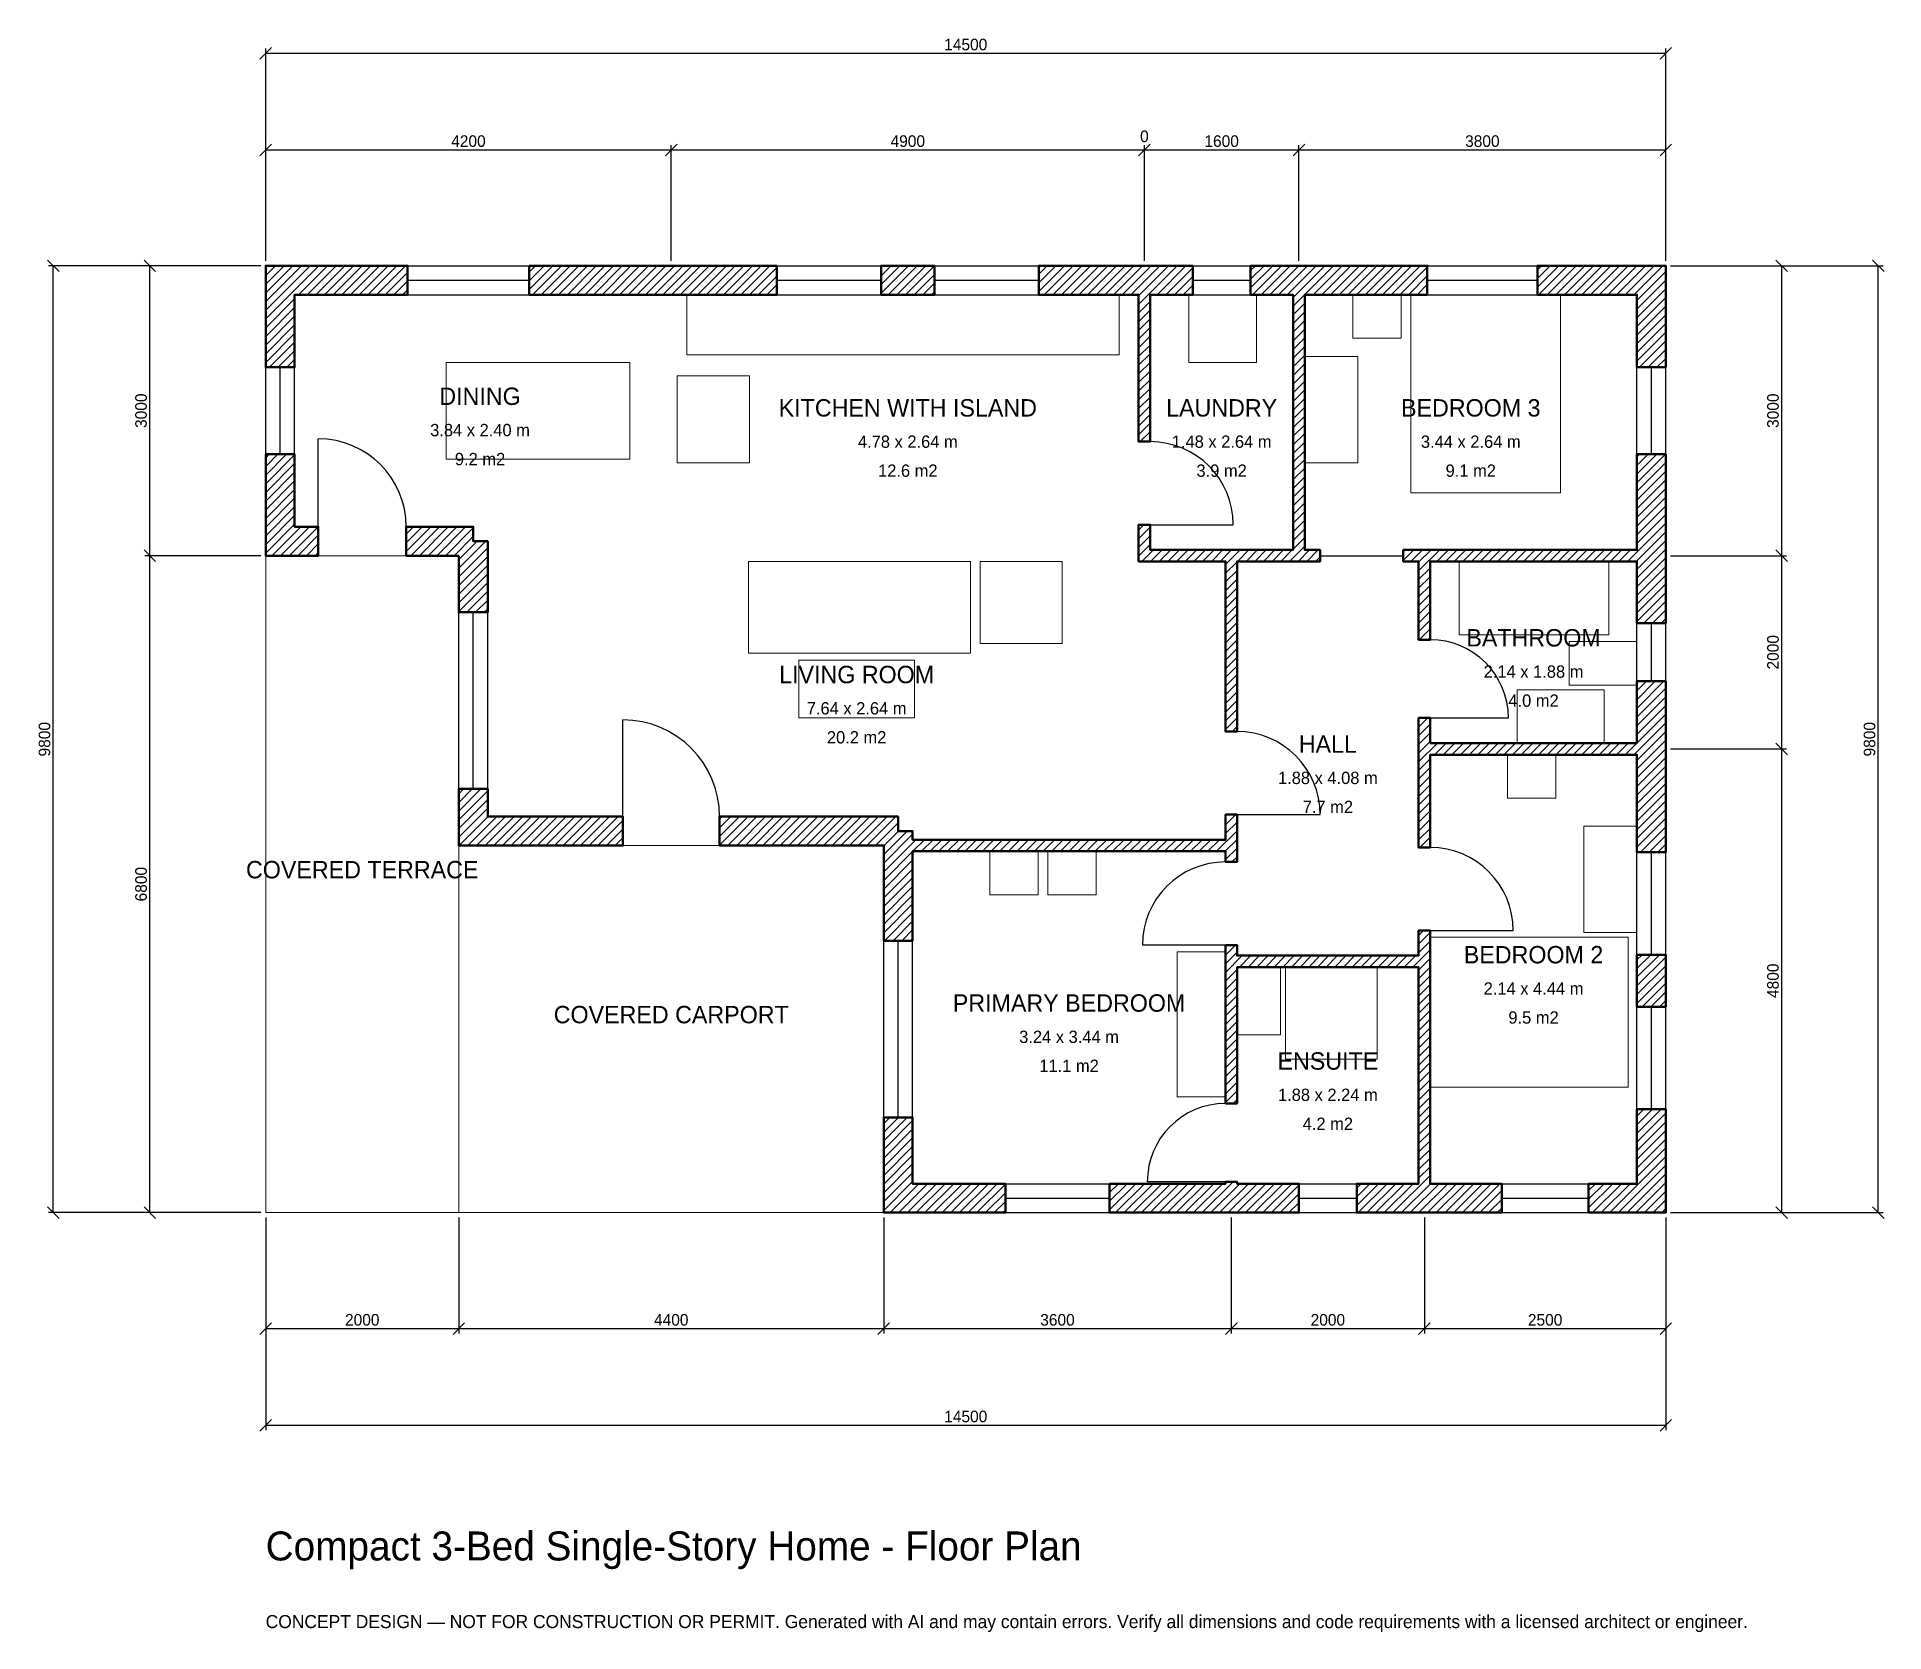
# Model space of a CAD drawing. Header units: millimetres. Extents: x -2369 to 16760, y -4341 to 12169.
import ezdxf
from ezdxf.enums import TextEntityAlignment as Align

# ---------------------------------------------------------------- set-up
doc = ezdxf.new("R2010")
doc.units = ezdxf.units.MM
doc.linetypes.add('DASHED', pattern=[1.524, 1.27, -0.254])
for name, color, linetype, lineweight in [('A-ANNO-DIMS', 1, 'Continuous', 13), ('A-ANNO-TEXT', 7, 'Continuous', 18), ('A-AREA-IDEN', 7, 'Continuous', 18), ('A-DOOR', 2, 'Continuous', 25), ('A-FLOR-FIXT', 9, 'Continuous', 13), ('A-FURN', 9, 'Continuous', 13), ('A-GLAZ', 4, 'Continuous', 25), ('A-SITE-PAVE', 8, 'Continuous', 13), ('A-WALL', 7, 'Continuous', 50), ('A-WALL-PATT', 8, 'Continuous', 13)]:
    doc.layers.add(name, color=color, linetype=linetype, lineweight=lineweight)
doc.dimstyles.new('PLAN', dxfattribs={"dimtxt": 120, "dimasz": 80, "dimexe": 50, "dimexo": 50, "dimgap": 30, "dimtad": 1, "dimdec": 0, "dimtsz": 60, "dimcen": 2.5, "dimclrd": 1, "dimclre": 1, "dimazin": 3, "dimtfac": 1, "dimtmove": 0, "dimatfit": 3})

msp = doc.modelspace()

# ---------------------------------------------------------------- hatches: boundary and pattern name
at = {"layer": 'A-WALL-PATT'}
h = msp.add_hatch(dxfattribs=at)
h.set_pattern_fill('ANSI31', color=8, scale=20)
h.paths.add_polyline_path([(9850, 0), (8740, 0), (8740, 300), (9850, 300), (9940, 300), (9940, 320), (10060, 320), (10060, 300), (10150, 300), (10700, 300), (10700, 0), (10150, 0), (10060, 0), (10060, -0.001), (9940, -0.001), (9940, 0), (9850, 0)])
h.paths.add_polyline_path([(6700, 0), (6700, -0.001), (6400, -0.001), (6400, 0), (6399.999, 0), (6399.999, 300), (6400, 300), (6400, 985), (6700, 985), (6700, 300), (7660, 300), (7660, 0), (6700, 0)])
h.paths.add_polyline_path([(6400, 3740), (6399.999, 3740), (6399.999, 3799.999), (6340, 3799.999), (6340, 3800), (4700, 3800), (4700, 4100), (6550, 4100), (6550, 3950), (6700, 3950), (6700, 3860), (9940, 3860), (9940, 4120), (10060, 4120), (10060, 3860), (10060, 3740), (10060, 3630), (9940, 3630), (9940, 3740), (6700, 3740), (6700, 2815), (6400, 2815), (6400, 3740)])
h.paths.add_polyline_path([(2300, 3800), (2300, 3799.999), (2000, 3799.999), (2000, 3800), (1999.999, 3800), (1999.999, 4100), (2000, 4100), (2000, 4385), (2300, 4385), (2300, 4100), (3700, 4100), (3700, 3800), (2300, 3800)])
h.paths.add_polyline_path([(2000, 6800), (1455, 6800), (1455, 7100), (2150, 7100), (2150, 6950), (2300, 6950), (2300, 6215), (2000, 6215), (2000, 6800)])
h.paths.add_polyline_path([(300, 6800), (300, 6799.999), (0, 6799.999), (0, 6799.999), (0, 6800), (-0.001, 6800), (-0.001, 7100), (0, 7100), (0, 7850), (300, 7850), (300, 7100), (545, 7100), (545, 6800), (300, 6800)])
h.paths.add_polyline_path([(0, 9500), (-0.001, 9500), (-0.001, 9800), (0, 9800), (0, 9800.001), (0, 9800.001), (300, 9800.001), (300, 9800), (1470, 9800), (1470, 9500), (300, 9500), (300, 8750), (0, 8750), (0, 9500)])
h.paths.add_polyline_path([(4050, 9800), (4350, 9800), (5293.333, 9800), (5293.333, 9500), (4350, 9500), (4050, 9500), (2730, 9500), (2730, 9800), (4050, 9800)])
h.paths.add_polyline_path([(6926.667, 9800), (6926.667, 9500), (6373.333, 9500), (6373.333, 9800), (6926.667, 9800)])
h.paths.add_polyline_path([(8950, 9800), (9040, 9800), (9040, 9800.001), (9160, 9800.001), (9160, 9800), (9250, 9800), (9600, 9800), (9600, 9500), (9250, 9500), (9160, 9500), (9160, 7980), (9040, 7980), (9040, 9500), (8950, 9500), (8006.667, 9500), (8006.667, 9800), (8950, 9800)])
h.paths.add_polyline_path([(10550, 9800), (10640, 9800), (10640, 9800.001), (10760, 9800.001), (10760, 9800), (10850, 9800), (12030, 9800), (12030, 9500), (10850, 9500), (10760, 9500), (10760, 6860), (10920, 6860), (10920, 6740), (10760, 6740), (10760, 6740), (10640, 6740), (10640, 6740), (10060, 6740), (10060, 6740), (10060, 4980), (9940, 4980), (9940, 6740), (9160, 6740), (9040, 6740), (9040, 6740), (9040, 6860), (9040, 6860), (9040, 7120), (9160, 7120), (9160, 6860), (9940, 6860), (9940, 6860), (10640, 6860), (10640, 9500), (10550, 9500), (10200, 9500), (10200, 9800), (10550, 9800)])
h.paths.add_polyline_path([(14200, 9800), (14200, 9800.001), (14500, 9800.001), (14500, 9800), (14500.001, 9800), (14500.001, 9500), (14500, 9500), (14500, 8750), (14200, 8750), (14200, 9500), (13170, 9500), (13170, 9800), (14200, 9800)])
h.paths.add_polyline_path([(14500, 6950), (14500, 6860), (14500.001, 6860), (14500.001, 6740), (14500, 6740), (14500, 6650), (14500, 6100), (14200, 6100), (14200, 6650), (14200, 6740), (12060, 6740), (12060, 5930), (11940, 5930), (11940, 6740), (11940, 6740), (11780, 6740), (11780, 6860), (12060, 6860), (12060, 6860), (14200, 6860), (14200, 6950), (14200, 7850), (14500, 7850), (14500, 6950)])
h.paths.add_polyline_path([(14500, 4950), (14500, 4860), (14500.001, 4860), (14500.001, 4740), (14500, 4740), (14500, 4650), (14500, 3730), (14200, 3730), (14200, 4650), (14200, 4740), (12060, 4740), (12060, 3780), (11940, 3780), (11940, 4740), (11940, 4860), (11940, 5120), (12060, 5120), (12060, 4860), (14200, 4860), (14200, 4950), (14200, 5500), (14500, 5500), (14500, 4950)])
h.paths.add_polyline_path([(14500, 2130), (14200, 2130), (14200, 2670), (14500, 2670), (14500, 2130)])
h.paths.add_polyline_path([(14500, 300), (14500.001, 300), (14500.001, 0), (14500, 0), (14500, -0.001), (14200, -0.001), (14200, 0), (13700, 0), (13700, 300), (14200, 300), (14200, 1070), (14500, 1070), (14500, 300)])
h.paths.add_polyline_path([(12150, 0), (12060, 0), (12060, -0.001), (11940, -0.001), (11940, 0), (11850, 0), (11300, 0), (11300, 300), (11850, 300), (11940, 300), (11940, 2540), (10060, 2540), (10060, 1130), (9940, 1130), (9940, 2540), (9940, 2660), (9940, 2770), (10060, 2770), (10060, 2660), (11940, 2660), (11940, 2920), (12060, 2920), (12060, 2660), (12060, 2540), (12060, 300), (12150, 300), (12800, 300), (12800, 0), (12150, 0)])

# ---------------------------------------------------------------- linework, layer by layer
at = {"layer": 'A-DOOR'}
for p, q in [((545, 7100), (545, 8010)), ((9160, 7120), (10020, 7120)), ((10920, 6800), (11780, 6800)), ((3700, 4100), (3700, 5100)), ((12060, 5120), (12870, 5120)), ((10060, 4120), (10920, 4120)), ((12060, 2920), (12920, 2920)), ((9940, 2770), (9080, 2770)), ((9940, 320), (9130, 320))]:
    msp.add_line(p, q, dxfattribs=at)
for centre, radius, start, end in [((545, 7100), 910, 0, 90), ((9160, 7120), 860, 0, 90), ((12060, 5120), 810, 0, 90), ((3700, 4100), 1000, 0, 90), ((10060, 4120), 860, 0, 90), ((12060, 2920), 860, 0, 90), ((9940, 2770), 860, 90, 180), ((9940, 320), 810, 90, 180)]:
    msp.add_arc(centre, radius, start, end, dxfattribs=at)
at = {"layer": 'A-FLOR-FIXT'}
for points in [[(4360, 8880), (8840, 8880), (8840, 9500), (4360, 9500)], [(12360, 5980), (13910, 5980), (13910, 6740), (12360, 6740)], [(13500, 5460), (14200, 5460), (14200, 5910), (13500, 5910)], [(12960, 4860), (13860, 4860), (13860, 5410), (12960, 5410)], [(10060, 1840), (10510, 1840), (10510, 2540), (10060, 2540)], [(10560, 1590), (11510, 1590), (11510, 2540), (10560, 2540)]]:
    msp.add_lwpolyline(points, close=True, dxfattribs=at)
at = {"layer": 'A-FURN'}
for points in [[(9560, 8800), (10260, 8800), (10260, 9500), (9560, 9500)], [(11260, 9050), (11760, 9050), (11760, 9500), (11260, 9500)], [(11860, 7450), (13410, 7450), (13410, 9500), (11860, 9500)], [(1870, 7800), (3770, 7800), (3770, 8800), (1870, 8800)], [(10760, 7760), (11310, 7760), (11310, 8860), (10760, 8860)], [(4260, 7760), (5010, 7760), (5010, 8660), (4260, 8660)], [(5000, 5790), (7300, 5790), (7300, 6740), (5000, 6740)], [(7400, 5890), (8250, 5890), (8250, 6740), (7400, 6740)], [(5520, 5120), (6720, 5120), (6720, 5720), (5520, 5720)], [(12860, 4290), (13360, 4290), (13360, 4740), (12860, 4740)], [(13650, 2900), (14200, 2900), (14200, 4000), (13650, 4000)], [(7500, 3290), (8000, 3290), (8000, 3740), (7500, 3740)], [(8100, 3290), (8600, 3290), (8600, 3740), (8100, 3740)], [(9440, 1200), (9940, 1200), (9940, 2700), (9440, 2700)], [(12060, 1300), (14110, 1300), (14110, 2850), (12060, 2850)]]:
    msp.add_lwpolyline(points, close=True, dxfattribs=at)
at = {"layer": 'A-GLAZ'}
for p, q in [((1470, 9800), (2730, 9800)), ((5293.333, 9800), (6373.333, 9800)), ((6926.667, 9800), (8006.667, 9800)), ((9600, 9800), (10200, 9800)), ((12030, 9800), (13170, 9800)), ((1470, 9650), (2730, 9650)), ((5293.333, 9650), (6373.333, 9650)), ((6926.667, 9650), (8006.667, 9650)), ((9600, 9650), (10200, 9650)), ((12030, 9650), (13170, 9650)), ((1470, 9500), (2730, 9500)), ((5293.333, 9500), (6373.333, 9500)), ((6926.667, 9500), (8006.667, 9500)), ((9600, 9500), (10200, 9500)), ((12030, 9500), (13170, 9500)), ((0, 7850), (0, 8750)), ((150, 7850), (150, 8750)), ((300, 7850), (300, 8750)), ((14200, 7850), (14200, 8750)), ((14350, 7850), (14350, 8750)), ((14500, 7850), (14500, 8750)), ((2000, 4385), (2000, 6215)), ((2150, 4385), (2150, 6215)), ((2300, 4385), (2300, 6215)), ((14200, 5500), (14200, 6100)), ((14350, 5500), (14350, 6100)), ((14500, 5500), (14500, 6100)), ((14200, 2670), (14200, 3730)), ((14350, 2670), (14350, 3730)), ((14500, 2670), (14500, 3730)), ((6400, 985), (6400, 2815)), ((6550, 985), (6550, 2815)), ((6700, 985), (6700, 2815)), ((14200, 1070), (14200, 2130)), ((14350, 1070), (14350, 2130)), ((14500, 1070), (14500, 2130)), ((7660, 300), (8740, 300)), ((10700, 300), (11300, 300)), ((12800, 300), (13700, 300)), ((7660, 150), (8740, 150)), ((7660, 0), (8740, 0)), ((10700, 150), (11300, 150)), ((10700, 0), (11300, 0)), ((12800, 150), (13700, 150)), ((12800, 0), (13700, 0))]:
    msp.add_line(p, q, dxfattribs=at)
at = {"layer": 'A-SITE-PAVE', "linetype": 'DASHED'}
for points in [[(0, 0), (2000, 0), (2000, 6800), (0, 6800)], [(2000, 0), (6400, 0), (6400, 3800), (2000, 3800)]]:
    msp.add_lwpolyline(points, close=True, dxfattribs=at)
at = {"layer": 'A-WALL'}
for points in [[(0, 9500), (-0.001, 9500), (-0.001, 9800), (0, 9800), (0, 9800.001), (0, 9800.001), (300, 9800.001), (300, 9800), (1470, 9800), (1470, 9500), (300, 9500), (300, 8750), (0, 8750), (0, 9500)], [(4050, 9800), (4350, 9800), (5293.333, 9800), (5293.333, 9500), (4350, 9500), (4050, 9500), (2730, 9500), (2730, 9800), (4050, 9800)], [(6926.667, 9800), (6926.667, 9500), (6373.333, 9500), (6373.333, 9800), (6926.667, 9800)], [(8950, 9800), (9040, 9800), (9040, 9800.001), (9160, 9800.001), (9160, 9800), (9250, 9800), (9600, 9800), (9600, 9500), (9250, 9500), (9160, 9500), (9160, 7980), (9040, 7980), (9040, 9500), (8950, 9500), (8006.667, 9500), (8006.667, 9800), (8950, 9800)], [(10550, 9800), (10640, 9800), (10640, 9800.001), (10760, 9800.001), (10760, 9800), (10850, 9800), (12030, 9800), (12030, 9500), (10850, 9500), (10760, 9500), (10760, 6860), (10920, 6860), (10920, 6740), (10760, 6740), (10760, 6740), (10640, 6740), (10640, 6740), (10060, 6740), (10060, 6740), (10060, 4980), (9940, 4980), (9940, 6740), (9160, 6740), (9040, 6740), (9040, 6740), (9040, 6860), (9040, 6860), (9040, 7120), (9160, 7120), (9160, 6860), (9940, 6860), (9940, 6860), (10640, 6860), (10640, 9500), (10550, 9500), (10200, 9500), (10200, 9800), (10550, 9800)], [(14200, 9800), (14200, 9800.001), (14500, 9800.001), (14500, 9800), (14500.001, 9800), (14500.001, 9500), (14500, 9500), (14500, 8750), (14200, 8750), (14200, 9500), (13170, 9500), (13170, 9800), (14200, 9800)], [(300, 6800), (300, 6799.999), (0, 6799.999), (0, 6799.999), (0, 6800), (-0.001, 6800), (-0.001, 7100), (0, 7100), (0, 7850), (300, 7850), (300, 7100), (545, 7100), (545, 6800), (300, 6800)], [(14500, 6950), (14500, 6860), (14500.001, 6860), (14500.001, 6740), (14500, 6740), (14500, 6650), (14500, 6100), (14200, 6100), (14200, 6650), (14200, 6740), (12060, 6740), (12060, 5930), (11940, 5930), (11940, 6740), (11940, 6740), (11780, 6740), (11780, 6860), (12060, 6860), (12060, 6860), (14200, 6860), (14200, 6950), (14200, 7850), (14500, 7850), (14500, 6950)], [(2000, 6800), (1455, 6800), (1455, 7100), (2150, 7100), (2150, 6950), (2300, 6950), (2300, 6215), (2000, 6215), (2000, 6800)], [(14500, 4950), (14500, 4860), (14500.001, 4860), (14500.001, 4740), (14500, 4740), (14500, 4650), (14500, 3730), (14200, 3730), (14200, 4650), (14200, 4740), (12060, 4740), (12060, 3780), (11940, 3780), (11940, 4740), (11940, 4860), (11940, 5120), (12060, 5120), (12060, 4860), (14200, 4860), (14200, 4950), (14200, 5500), (14500, 5500), (14500, 4950)], [(2300, 3800), (2300, 3799.999), (2000, 3799.999), (2000, 3800), (1999.999, 3800), (1999.999, 4100), (2000, 4100), (2000, 4385), (2300, 4385), (2300, 4100), (3700, 4100), (3700, 3800), (2300, 3800)], [(6400, 3740), (6399.999, 3740), (6399.999, 3799.999), (6340, 3799.999), (6340, 3800), (4700, 3800), (4700, 4100), (6550, 4100), (6550, 3950), (6700, 3950), (6700, 3860), (9940, 3860), (9940, 4120), (10060, 4120), (10060, 3860), (10060, 3740), (10060, 3630), (9940, 3630), (9940, 3740), (6700, 3740), (6700, 2815), (6400, 2815), (6400, 3740)], [(12150, 0), (12060, 0), (12060, -0.001), (11940, -0.001), (11940, 0), (11850, 0), (11300, 0), (11300, 300), (11850, 300), (11940, 300), (11940, 2540), (10060, 2540), (10060, 1130), (9940, 1130), (9940, 2540), (9940, 2660), (9940, 2770), (10060, 2770), (10060, 2660), (11940, 2660), (11940, 2920), (12060, 2920), (12060, 2660), (12060, 2540), (12060, 300), (12150, 300), (12800, 300), (12800, 0), (12150, 0)], [(14500, 2130), (14200, 2130), (14200, 2670), (14500, 2670), (14500, 2130)], [(6700, 0), (6700, -0.001), (6400, -0.001), (6400, 0), (6399.999, 0), (6399.999, 300), (6400, 300), (6400, 985), (6700, 985), (6700, 300), (7660, 300), (7660, 0), (6700, 0)], [(14500, 300), (14500.001, 300), (14500.001, 0), (14500, 0), (14500, -0.001), (14200, -0.001), (14200, 0), (13700, 0), (13700, 300), (14200, 300), (14200, 1070), (14500, 1070), (14500, 300)], [(9850, 0), (8740, 0), (8740, 300), (9850, 300), (9940, 300), (9940, 320), (10060, 320), (10060, 300), (10150, 300), (10700, 300), (10700, 0), (10150, 0), (10060, 0), (10060, -0.001), (9940, -0.001), (9940, 0), (9850, 0)]]:
    msp.add_lwpolyline(points, close=True, dxfattribs=at)

# ---------------------------------------------------------------- texts
at = {"layer": 'A-ANNO-TEXT'}
for s, height, p in [('Compact 3-Bed Single-Story Home - Floor Plan', 300, (0, -3600)), ('CONCEPT DESIGN — NOT FOR CONSTRUCTION OR PERMIT. Generated with AI and may contain errors. Verify all dimensions and code requirements with a licensed architect or engineer.', 135, (0, -4300))]:
    msp.add_text(s, height=height, dxfattribs=at).set_placement(p)
at = {"layer": 'A-AREA-IDEN'}
for s, height, p in [('DINING', 180, (2220, 8450)), ('KITCHEN WITH ISLAND', 180, (6650, 8330)), ('LAUNDRY', 180, (9900, 8330)), ('BEDROOM 3', 180, (12480, 8330)), ('3.84 x 2.40 m', 127.5, (2220, 8100)), ('4.78 x 2.64 m', 127.5, (6650, 7980)), ('1.48 x 2.64 m', 127.5, (9900, 7980)), ('3.44 x 2.64 m', 127.5, (12480, 7980)), ('9.2 m2', 127.5, (2220, 7800)), ('12.6 m2', 127.5, (6650, 7680)), ('3.9 m2', 127.5, (9900, 7680)), ('9.1 m2', 127.5, (12480, 7680)), ('BATHROOM', 180, (13130, 5950)), ('LIVING ROOM', 180, (6120, 5570)), ('2.14 x 1.88 m', 127.5, (13130, 5600)), ('4.0 m2', 127.5, (13130, 5300)), ('7.64 x 2.64 m', 127.5, (6120, 5220)), ('20.2 m2', 127.5, (6120, 4920)), ('HALL', 180, (11000, 4850)), ('1.88 x 4.08 m', 127.5, (11000, 4500)), ('7.7 m2', 127.5, (11000, 4200)), ('COVERED TERRACE', 180, (1000, 3550)), ('BEDROOM 2', 180, (13130, 2670)), ('2.14 x 4.44 m', 127.5, (13130, 2320)), ('COVERED CARPORT', 180, (4200, 2050)), ('PRIMARY BEDROOM', 180, (8320, 2170)), ('9.5 m2', 127.5, (13130, 2020)), ('3.24 x 3.44 m', 127.5, (8320, 1820)), ('11.1 m2', 127.5, (8320, 1520)), ('ENSUITE', 180, (11000, 1570)), ('1.88 x 2.24 m', 127.5, (11000, 1220)), ('4.2 m2', 127.5, (11000, 920))]:
    msp.add_text(s, height=height, dxfattribs=at).set_placement(p, align=Align.MIDDLE_CENTER)

# ---------------------------------------------------------------- dimensions: what is measured, and where the dimension line sits
at = {"layer": 'A-ANNO-DIMS'}
for base, p1, p2, text in [((0, 12000), (0, 9800), (14500, 9800), '14500'), ((0, 11000), (0, 9800), (4200, 9800), '4200'), ((4200, 11000), (4200, 9800), (9100, 9800), '4900'), ((9100, 11000), (9100, 9800), (9100, 9800), '0'), ((9100, 11000), (9100, 9800), (10700, 9800), '1600'), ((10700, 11000), (10700, 9800), (14500, 9800), '3800'), ((0, -1200), (0, 0), (2000, 0), '2000'), ((0, -2200), (0, 0), (14500, 0), '14500'), ((2000, -1200), (2000, 0), (6400, 0), '4400'), ((6400, -1200), (6400, 0), (10000, 0), '3600'), ((10000, -1200), (10000, 0), (12000, 0), '2000'), ((12000, -1200), (12000, 0), (14500, 0), '2500')]:
    msp.add_linear_dim(base=base, p1=p1, p2=p2, text=text, dimstyle='PLAN', dxfattribs=at).render()
for base, p1, p2, text in [((-2200, 0), (0, 0), (0, 9800), '9800'), ((-1200, 6800), (0, 6800), (0, 9800), '3000'), ((15700, 6800), (14500, 6800), (14500, 9800), '3000'), ((16700, 0), (14500, 0), (14500, 9800), '9800'), ((-1200, 0), (0, 0), (0, 6800), '6800'), ((15700, 4800), (14500, 4800), (14500, 6800), '2000'), ((15700, 0), (14500, 0), (14500, 4800), '4800')]:
    msp.add_linear_dim(base=base, p1=p1, p2=p2, angle=90, text=text, dimstyle='PLAN', dxfattribs=at).render()

doc.saveas('drawing.dxf')
